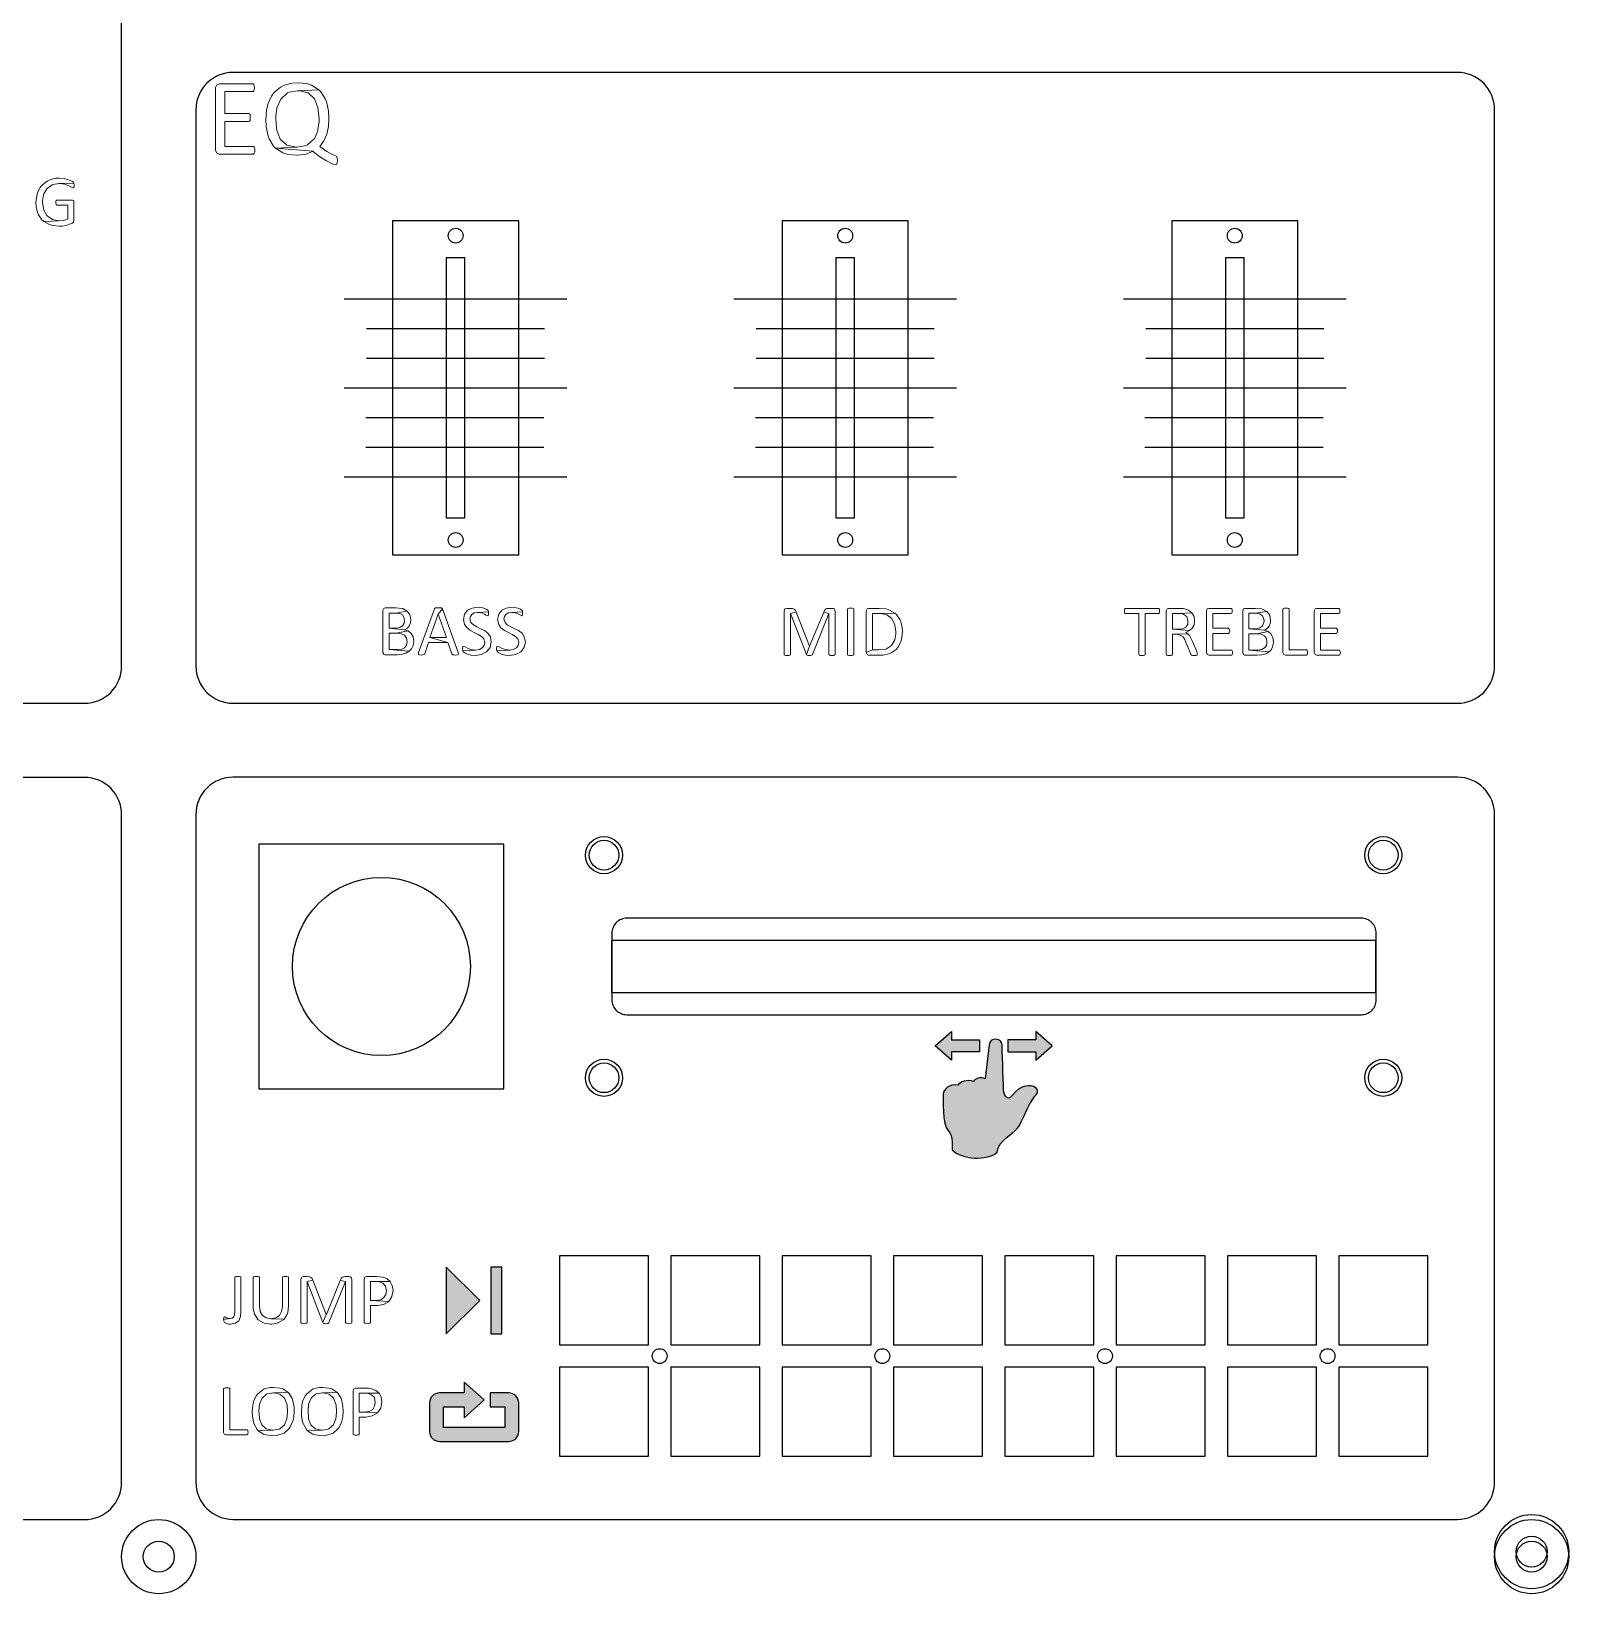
# Model space of a CAD drawing. Extents: x 0 to 1200, y 0 to 890.
# Drawn here: x 785.6 to 1200, y 0 to 421.1 of the extents above; entities that cross this region are included whole.
import ezdxf

# ---------------------------------------------------------------- set-up
doc = ezdxf.new("R2010")
doc.units = 0
doc.header["$MEASUREMENT"] = 0
for name, color, linetype in [('FRONT', 174, 'CONTINUOUS'), ('LABELS__CHASSIS_', 7, 'CONTINUOUS'), ('PANEL', 94, 'CONTINUOUS')]:
    doc.layers.add(name, color=color, linetype=linetype)

msp = doc.modelspace()

# ---------------------------------------------------------------- hatches: boundary and pattern name
at = {"layer": 'LABELS__CHASSIS_'}
for points in [[(1029.25, 147.67), (1033.63, 151.5), (1033.63, 149.3), (1041.16, 149.3), (1041.16, 146.03), (1033.63, 146.03), (1033.63, 143.83)], [(1060.75, 147.67), (1056.37, 151.5), (1056.37, 149.3), (1048.84, 149.3), (1048.84, 146.03), (1056.37, 146.03), (1056.37, 143.83)]]:
    msp.add_hatch(color=256, dxfattribs=at).paths.add_polyline_path(points)
h = msp.add_hatch(color=256, dxfattribs=at)
edge = h.paths.add_edge_path()
edge.add_spline(control_points=[(1056.21, 136.45), (1055.2, 137.26), (1052.26, 137.31), (1049.89, 134.17)], knot_values=[0, 0, 0, 0, 1, 1, 1, 1], degree=3, periodic=0)
edge.add_spline(control_points=[(1049.89, 134.17), (1048.74, 132.64), (1047.66, 134.38), (1047.65, 136.23)], knot_values=[0, 0, 0, 0, 1, 1, 1, 1], degree=3, periodic=0)
edge.add_spline(control_points=[(1047.65, 136.23), (1047.64, 138.08), (1047.26, 147.72), (1047.26, 147.72)], knot_values=[0, 0, 0, 0, 1, 1, 1, 1], degree=3, periodic=0)
edge.add_spline(control_points=[(1047.26, 147.72), (1047.34, 148.62), (1046.61, 149.41), (1045.65, 149.48)], knot_values=[0, 0, 0, 0, 1, 1, 1, 1], degree=3, periodic=0)
edge.add_spline(control_points=[(1045.65, 149.48), (1044.7, 149.54), (1043.84, 148.87), (1043.76, 147.97)], knot_values=[0, 0, 0, 0, 1, 1, 1, 1], degree=3, periodic=0)
edge.add_line((1043.76, 147.97), (1042.68, 138.75))
edge.add_spline(control_points=[(1042.68, 138.75), (1041.65, 139.39), (1039.91, 138.91), (1039.57, 138.01)], knot_values=[0, 0, 0, 0, 1, 1, 1, 1], degree=3, periodic=0)
edge.add_spline(control_points=[(1039.57, 138.01), (1037.79, 138.74), (1035.98, 137.98), (1035.38, 137.04)], knot_values=[0, 0, 0, 0, 1, 1, 1, 1], degree=3, periodic=0)
edge.add_spline(control_points=[(1035.38, 137.04), (1032.97, 137.46), (1031.53, 136), (1031.42, 134.64)], knot_values=[0, 0, 0, 0, 1, 1, 1, 1], degree=3, periodic=0)
edge.add_spline(control_points=[(1031.42, 134.64), (1031.34, 133.73), (1031.18, 126.24), (1032.73, 124.86)], knot_values=[0, 0, 0, 0, 1, 1, 1, 1], degree=3, periodic=0)
edge.add_spline(control_points=[(1032.73, 124.86), (1034.27, 123.47), (1033.79, 119.63), (1033.79, 119.63)], knot_values=[0, 0, 0, 0, 1, 1, 1, 1], degree=3, periodic=0)
edge.add_spline(control_points=[(1033.79, 119.63), (1036.38, 117.02), (1043.29, 116.6), (1045.98, 119)], knot_values=[0, 0, 0, 0, 1, 1, 1, 1], degree=3, periodic=0)
edge.add_spline(control_points=[(1045.98, 119), (1046.34, 122.26), (1049.99, 123.7), (1051.42, 125.46)], knot_values=[0, 0, 0, 0, 1, 1, 1, 1], degree=3, periodic=0)
edge.add_spline(control_points=[(1051.42, 125.46), (1052.86, 127.21), (1053.98, 131.35), (1056.14, 134.11)], knot_values=[0, 0, 0, 0, 1, 1, 1, 1], degree=3, periodic=0)
edge.add_spline(control_points=[(1056.14, 134.11), (1056.98, 135.02), (1057.21, 135.65), (1056.21, 136.45)], knot_values=[0, 0, 0, 0, 1, 1, 1, 1], degree=3, periodic=0)
h = msp.add_hatch(color=256, dxfattribs=at)
h.paths.add_polyline_path([(897.5, 70.06), (906.49, 79.05), (897.5, 88.05)])
h.paths.add_polyline_path([(909.5, 88.05), (909.5, 70.05), (912.5, 70.05), (912.5, 88.05)])
h = msp.add_hatch(color=256, dxfattribs=at)
edge = h.paths.add_edge_path()
edge.add_line((914.33, 54.12), (909.27, 54.12))
edge.add_line((909.27, 54.12), (909.27, 50.38))
edge.add_line((909.27, 50.38), (913.27, 50.38))
edge.add_line((913.27, 50.38), (913.27, 44.78))
edge.add_line((913.27, 44.78), (896.73, 44.78))
edge.add_line((896.73, 44.78), (896.73, 50.38))
edge.add_line((896.73, 50.38), (902.33, 50.38))
edge.add_line((902.33, 50.38), (902.33, 47.45))
edge.add_line((902.33, 47.45), (907.67, 52.25))
edge.add_line((907.67, 52.25), (902.33, 57.05))
edge.add_line((902.33, 57.05), (902.33, 54.12))
edge.add_line((902.33, 54.12), (895.67, 54.12))
edge.add_spline(control_points=[(895.67, 54.12), (894.19, 54.12), (893, 52.92), (893, 51.45)], knot_values=[0, 0, 0, 0, 1, 1, 1, 1], degree=3, periodic=0)
edge.add_line((893, 51.45), (893, 43.72))
edge.add_spline(control_points=[(893, 43.72), (893, 42.24), (894.19, 41.05), (895.67, 41.05)], knot_values=[0, 0, 0, 0, 1, 1, 1, 1], degree=3, periodic=0)
edge.add_line((895.67, 41.05), (914.33, 41.05))
edge.add_spline(control_points=[(914.33, 41.05), (915.81, 41.05), (917, 42.24), (917, 43.72)], knot_values=[0, 0, 0, 0, 1, 1, 1, 1], degree=3, periodic=0)
edge.add_line((917, 43.72), (917, 51.45))
edge.add_spline(control_points=[(917, 51.45), (917, 52.92), (915.81, 54.12), (914.33, 54.12)], knot_values=[0, 0, 0, 0, 1, 1, 1, 1], degree=3, periodic=0)

# ---------------------------------------------------------------- linework, layer by layer
at = {"layer": 'FRONT', "linetype": 'Continuous'}
for points in [[(917, 280), (917, 370), (883, 370), (883, 280)], [(1022, 280), (1022, 370), (988, 370), (988, 280)], [(1127, 280), (1127, 370), (1093, 370), (1093, 280)], [(847, 136.05), (913, 136.05), (913, 202.05), (847, 202.05)], [(1148, 176.05), (942, 176.05), (942, 162.05), (1148, 162.05)]]:
    msp.add_lwpolyline(points, close=True, dxfattribs=at)
for points in [[(945, 199.05, -1), (935, 199.05, -1)], [(1155, 199.05, -1), (1145, 199.05, -1)], [(945, 139.05, -1), (935, 139.05, -1)], [(1155, 139.05, -1), (1145, 139.05, -1)], [(1180, 11.35, -1), (1200, 11.35, -1)], [(810, 10, -1), (830, 10, -1)], [(1180, 10, -1), (1200, 10, -1)], [(1185.83, 10, -1), (1194.17, 10, -1)]]:
    msp.add_lwpolyline(points, format="xyb", close=True, dxfattribs=at)
at = {"layer": 'LABELS__CHASSIS_', "linetype": 'Continuous'}
for p, q in [((870, 349), (930, 349)), ((975, 349), (1035, 349)), ((1080, 349), (1140, 349)), ((876, 341), (924, 341)), ((981, 341), (1029, 341)), ((1086, 341), (1134, 341)), ((876, 333), (924, 333)), ((981, 333), (1029, 333)), ((1086, 333), (1134, 333)), ((870, 325), (930, 325)), ((975, 325), (1035, 325)), ((1080, 325), (1140, 325)), ((875.79, 317), (923.79, 317)), ((980.79, 317), (1028.79, 317)), ((1085.79, 317), (1133.79, 317)), ((875.79, 309), (923.79, 309)), ((980.79, 309), (1028.79, 309)), ((1085.79, 309), (1133.79, 309)), ((870, 301), (930, 301)), ((975, 301), (1035, 301)), ((1080, 301), (1140, 301)), ((1043.76, 147.97), (1042.68, 138.75)), ((907.67, 52.25), (902.33, 57.05)), ((902.33, 57.05), (902.33, 54.12)), ((893, 51.45), (893, 43.72)), ((902.33, 54.12), (895.67, 54.12)), ((902.33, 47.45), (907.67, 52.25)), ((914.33, 54.12), (909.27, 54.12)), ((909.27, 54.12), (909.27, 50.38)), ((917, 43.72), (917, 51.45)), ((896.73, 44.78), (896.73, 50.38)), ((896.73, 50.38), (902.33, 50.38)), ((902.33, 50.38), (902.33, 47.45)), ((909.27, 50.38), (913.27, 50.38)), ((913.27, 50.38), (913.27, 44.78)), ((913.27, 44.78), (896.73, 44.78)), ((895.67, 41.05), (914.33, 41.05))]:
    msp.add_line(p, q, dxfattribs=at)
for points in [[(400, 240), (800, 240, 0.414214), (810, 250), (810, 490, 0.414214), (800, 500), (400, 500, 0.414214), (390, 490), (390, 250, 0.414214)], [(840, 240), (1170, 240, 0.414214), (1180, 250), (1180, 400, 0.414214), (1170, 410), (840, 410, 0.414214), (830, 400), (830, 250, 0.414214)], [(400, 20), (800, 20, 0.414214), (810, 30), (810, 210, 0.414214), (800, 220), (400, 220, 0.414214), (390, 210), (390, 30, 0.414214)], [(840, 20.05), (1170, 20.05, 0.414214), (1180, 30.05), (1180, 210.05, 0.414214), (1170, 220.05), (840, 220.05, 0.414214), (830, 210.05), (830, 30.05, 0.414214)]]:
    msp.add_lwpolyline(points, format="xyb", close=True, dxfattribs=at)
at = {"layer": 'LABELS__CHASSIS_', "lineweight": 0}
for points in [[(845.25, 406.9), (836.28, 406.9), (835.61, 406.68), (835.32, 405.94), (835.32, 389.03), (835.61, 388.22), (836.28, 387.99), (845.33, 387.99), (845.55, 387.99), (845.7, 388.22), (845.85, 388.59), (845.85, 389.03), (845.85, 389.48), (845.7, 389.85), (845.55, 390), (845.33, 390.07), (837.84, 390.07), (837.84, 396.82), (844.21, 396.82), (844.44, 396.89), (844.59, 397.04), (844.66, 397.41), (844.66, 397.86), (844.66, 398.3), (844.59, 398.67), (844.44, 398.82), (844.21, 398.89), (837.84, 398.89), (837.84, 404.83), (845.25, 404.83), (845.48, 404.9), (845.62, 405.05), (845.7, 405.42), (845.77, 405.86), (845.7, 406.38), (845.62, 406.68), (845.48, 406.9)], [(857.56, 407.2), (855.93, 407.12), (853.78, 406.53), (852.82, 406.01), (851.04, 404.53), (850.37, 403.57), (849.41, 401.41), (849.03, 399.78), (848.89, 397.34), (848.96, 395.41), (849.41, 393.18), (849.78, 392.07), (850.89, 390.14), (851.48, 389.55), (857.34, 389.85), (856.67, 389.92), (854.52, 390.44), (854.45, 390.51), (852.74, 392), (852.59, 392.29), (851.85, 394.44), (851.7, 395.11), (851.56, 397.56), (851.56, 398.08), (851.85, 400.38), (851.93, 400.67), (852.89, 402.82), (852.96, 402.9), (854.67, 404.46), (855.12, 404.68), (857.41, 405.05), (863.12, 405.35), (861.12, 406.61), (859.94, 406.98)], [(863.12, 405.35), (857.41, 405.05), (858.01, 405.05), (860.16, 404.46), (860.23, 404.46), (861.94, 402.9), (862.09, 402.68), (862.9, 400.53), (862.98, 399.86), (863.2, 397.48), (863.2, 396.89), (862.9, 394.59), (862.83, 394.3), (861.94, 392.15), (861.79, 392), (860.08, 390.51), (859.64, 390.29), (857.34, 389.85), (851.48, 389.55), (861.57, 388.81), (861.64, 388.73), (863.42, 387.25), (865.2, 386.14), (866.76, 385.4), (867.65, 385.18), (867.87, 385.25), (868.02, 385.4), (868.09, 385.77), (868.17, 386.29), (868.09, 386.95), (867.87, 387.4), (867.42, 387.62), (866.61, 387.99), (865.27, 388.73), (863.42, 390.07), (864.46, 391.55), (865.27, 393.33), (865.72, 395.41), (865.79, 397.71), (865.72, 399.56), (865.27, 401.79), (864.9, 402.82), (863.72, 404.75)], [(851.48, 389.55), (853.48, 388.29), (854.74, 387.92), (857.19, 387.7), (857.41, 387.7), (859.71, 387.99), (861.57, 388.81)], [(793.2, 381.54), (792.23, 381.47), (790.6, 381.1), (789.93, 380.73), (788.67, 379.69), (788.15, 379.17), (787.34, 377.61), (787.12, 376.65), (786.89, 374.94), (786.97, 373.9), (787.34, 372.27), (787.63, 371.6), (788.52, 370.27), (789.04, 369.83), (793.2, 369.97), (792.97, 369.97), (791.34, 370.34), (791.34, 370.34), (789.93, 371.31), (789.86, 371.46), (789.04, 372.87), (788.9, 373.31), (788.67, 375.02), (788.67, 375.39), (788.97, 377.02), (789.04, 377.24), (789.86, 378.65), (789.93, 378.72), (791.27, 379.69), (791.49, 379.84), (793.12, 380.06), (797.13, 380.13), (796.98, 380.43), (796.53, 380.73), (795.64, 381.1), (794.53, 381.39)], [(797.13, 380.13), (793.12, 380.06), (794.68, 379.91), (795.79, 379.47), (796.46, 379.09), (796.9, 378.87), (796.98, 378.95), (797.13, 379.09), (797.2, 379.32), (797.2, 379.61)], [(796.53, 375.61), (792.53, 375.61), (792.38, 375.61), (792.31, 375.46), (792.23, 375.24), (792.23, 374.94), (792.31, 374.42), (792.53, 374.27), (795.5, 374.27), (795.5, 370.57), (794.38, 370.12), (793.2, 369.97), (789.04, 369.83), (790.53, 369.01), (791.42, 368.71), (793.12, 368.56), (794.09, 368.56), (795.05, 368.79), (795.94, 369.08), (796.68, 369.38), (797.05, 369.68), (797.13, 370.12), (797.13, 374.94), (797.13, 375.24), (796.98, 375.46), (796.76, 375.61)], [(883.89, 265.71), (881, 265.71), (880.62, 265.56), (880.4, 264.97), (880.4, 253.7), (880.62, 253.18), (881, 253.03), (884.33, 253.03), (885.59, 253.18), (886.63, 253.48), (887.52, 254), (882.11, 254.44), (882.11, 258.89), (884.11, 258.89), (887.22, 259.48), (886.26, 259.78), (882.11, 260.23), (882.11, 264.3), (883.81, 264.3), (886.93, 264.82), (885.74, 265.49), (885.59, 265.49)], [(895.31, 265.71), (894.86, 265.71), (894.57, 265.71), (894.34, 265.56), (894.27, 265.42), (890.04, 253.63), (889.97, 253.33), (890.04, 253.11), (890.26, 253.03), (890.71, 252.96), (891.15, 253.03), (891.45, 253.11), (891.6, 253.18), (891.67, 253.33), (892.71, 256.37), (897.9, 256.37), (893.08, 257.7), (895.31, 264.01), (895.31, 264.01), (896.49, 265.42), (896.42, 265.56), (896.2, 265.71), (895.83, 265.71)], [(896.49, 265.42), (895.31, 264.01), (897.53, 257.7), (893.08, 257.7), (897.9, 256.37), (899.01, 253.33), (899.09, 253.18), (899.24, 253.03), (899.53, 253.03), (899.98, 252.96), (900.5, 253.03), (900.72, 253.11), (900.79, 253.33), (900.72, 253.63)], [(905.98, 265.86), (904.5, 265.64), (903.24, 265.05), (902.43, 264.01), (902.13, 262.6), (902.43, 261.26), (903.09, 260.3), (903.98, 259.56), (905.02, 259.04), (906.06, 258.52), (906.95, 258), (907.62, 257.33), (907.84, 256.44), (907.69, 255.55), (907.17, 254.89), (906.43, 254.44), (905.39, 254.29), (901.91, 254.14), (902.05, 253.85), (902.5, 253.55), (903.17, 253.25), (904.13, 252.96), (905.32, 252.88), (905.39, 252.88), (907.02, 253.11), (908.36, 253.85), (909.32, 255.03), (909.62, 256.59), (909.4, 257.93), (908.73, 258.89), (907.76, 259.56), (906.73, 260.08), (905.69, 260.6), (904.8, 261.12), (904.13, 261.78), (903.83, 262.75), (903.98, 263.41), (904.35, 263.93), (905.02, 264.38), (905.91, 264.45), (908.88, 264.6), (908.88, 264.82), (908.8, 264.97), (908.73, 265.12), (908.28, 265.34), (907.62, 265.64), (906.87, 265.79)], [(915.18, 265.86), (913.62, 265.64), (912.44, 265.05), (911.62, 264.01), (911.32, 262.6), (911.62, 261.26), (912.21, 260.3), (913.18, 259.56), (914.22, 259.04), (915.25, 258.52), (916.14, 258), (916.81, 257.33), (917.03, 256.44), (916.89, 255.55), (916.37, 254.89), (915.55, 254.44), (914.59, 254.29), (911.1, 254.14), (911.25, 253.85), (911.62, 253.55), (912.36, 253.25), (913.33, 252.96), (914.51, 252.88), (914.51, 252.88), (916.22, 253.11), (917.55, 253.85), (918.44, 255.03), (918.81, 256.59), (918.52, 257.93), (917.92, 258.89), (916.96, 259.56), (915.92, 260.08), (914.88, 260.6), (913.92, 261.12), (913.33, 261.78), (913.03, 262.75), (913.18, 263.41), (913.55, 263.93), (914.22, 264.38), (915.11, 264.45), (918.07, 264.6), (918.07, 264.82), (918, 264.97), (917.85, 265.12), (917.48, 265.34), (916.81, 265.64), (916, 265.79)], [(990.3, 265.56), (989.26, 265.56), (988.74, 265.42), (988.52, 264.82), (988.52, 253.18), (988.59, 253.03), (988.74, 252.96), (988.96, 252.88), (989.41, 252.88), (989.78, 252.88), (990.08, 252.96), (990.22, 253.03), (990.22, 253.18), (990.22, 264.16), (990.22, 264.16), (991.78, 264.53), (991.56, 264.97), (991.26, 265.34), (990.82, 265.49)], [(1001.57, 265.56), (1000.46, 265.56), (1000.01, 265.49), (999.72, 265.34), (999.42, 264.97), (999.2, 264.53), (1000.61, 264.16), (1000.61, 253.18), (1000.68, 253.03), (1000.75, 252.96), (1001.05, 252.88), (1001.42, 252.88), (1001.87, 252.88), (1002.09, 252.96), (1002.24, 253.03), (1002.31, 253.18), (1002.31, 264.82), (1002.24, 265.12), (1002.09, 265.42), (1001.87, 265.49)], [(1007.35, 253.18), (1007.28, 253.03), (1007.28, 253.03), (1007.13, 252.96), (1007.13, 252.96), (1006.91, 252.88), (1006.91, 252.88), (1006.46, 252.88), (1006.46, 252.88), (1006.09, 252.88), (1006.09, 252.88), (1005.8, 252.96), (1005.8, 252.96), (1005.65, 253.03), (1005.65, 253.03), (1005.65, 253.18), (1005.65, 253.18), (1005.65, 265.34), (1005.72, 265.42), (1005.72, 265.42), (1005.87, 265.56), (1005.87, 265.56), (1006.09, 265.64), (1006.09, 265.64), (1006.46, 265.64), (1006.46, 265.64), (1006.91, 265.64), (1006.91, 265.64), (1007.13, 265.56), (1007.13, 265.56), (1007.28, 265.42), (1007.28, 265.42), (1007.35, 265.34), (1007.35, 265.34), (1007.35, 253.18)], [(1014.18, 265.56), (1011.28, 265.56), (1010.91, 265.42), (1010.69, 264.9), (1010.69, 253.63), (1012.32, 254.37), (1012.32, 264.16), (1014.03, 264.16), (1018.4, 264.3), (1016.92, 265.12), (1015.96, 265.42)], [(1089.37, 265.56), (1080.62, 265.56), (1080.47, 265.49), (1080.32, 265.42), (1080.25, 265.19), (1080.25, 264.82), (1080.25, 264.53), (1080.32, 264.3), (1080.47, 264.16), (1080.62, 264.16), (1084.1, 264.16), (1084.1, 253.18), (1084.18, 253.03), (1084.33, 252.96), (1084.55, 252.88), (1084.99, 252.88), (1085.36, 252.88), (1085.66, 252.96), (1085.81, 253.03), (1085.81, 253.18), (1085.81, 264.16), (1089.37, 264.16), (1089.52, 264.16), (1089.59, 264.3), (1089.66, 264.53), (1089.66, 264.82), (1089.66, 265.19), (1089.59, 265.42), (1089.52, 265.49)], [(1094.86, 265.56), (1092.11, 265.56), (1091.74, 265.42), (1091.52, 264.9), (1091.52, 253.18), (1091.59, 253.03), (1091.67, 252.96), (1091.96, 252.88), (1092.33, 252.88), (1092.78, 252.88), (1093, 252.96), (1093.15, 253.03), (1093.22, 253.18), (1093.22, 258.59), (1094.34, 258.59), (1097.3, 258.74), (1096.78, 259.04), (1097.75, 259.56), (1093.22, 259.93), (1093.22, 264.16), (1094.63, 264.16), (1098.42, 264.38), (1097.53, 265.12), (1096.19, 265.49), (1095.6, 265.56)], [(1109.02, 265.56), (1103.01, 265.56), (1102.57, 265.42), (1102.35, 264.9), (1102.35, 253.63), (1102.57, 253.11), (1103.01, 252.96), (1109.02, 252.96), (1109.17, 252.96), (1109.32, 253.11), (1109.39, 253.33), (1109.39, 253.63), (1109.39, 253.92), (1109.32, 254.14), (1109.17, 254.29), (1109.02, 254.29), (1104.05, 254.29), (1104.05, 258.82), (1108.28, 258.82), (1108.43, 258.89), (1108.5, 258.96), (1108.57, 259.19), (1108.65, 259.48), (1108.57, 259.85), (1108.5, 260), (1108.43, 260.15), (1108.28, 260.23), (1104.05, 260.23), (1104.05, 264.16), (1109.02, 264.16), (1109.17, 264.23), (1109.24, 264.3), (1109.32, 264.53), (1109.32, 264.82), (1109.32, 265.19), (1109.24, 265.42), (1109.17, 265.49)], [(1115.62, 265.56), (1112.73, 265.56), (1112.36, 265.42), (1112.13, 264.9), (1112.13, 253.63), (1112.36, 253.11), (1112.73, 252.96), (1116.06, 252.96), (1117.32, 253.03), (1118.36, 253.33), (1119.25, 253.85), (1113.76, 254.29), (1113.76, 258.74), (1115.84, 258.74), (1118.96, 259.34), (1117.99, 259.71), (1113.76, 260.08), (1113.76, 264.23), (1115.54, 264.23), (1118.66, 264.75), (1117.47, 265.34), (1117.32, 265.42)], [(1123.85, 265.64), (1123.4, 265.64), (1123.18, 265.56), (1123.03, 265.42), (1122.96, 265.34), (1122.96, 253.63), (1123.18, 253.11), (1123.63, 252.96), (1129.19, 252.96), (1129.34, 252.96), (1129.49, 253.11), (1129.56, 253.33), (1129.56, 253.63), (1129.56, 254), (1129.49, 254.22), (1129.34, 254.37), (1129.19, 254.37), (1124.67, 254.37), (1124.67, 265.34), (1124.67, 265.42), (1124.52, 265.56), (1124.22, 265.64)], [(1138.01, 265.56), (1132.01, 265.56), (1131.64, 265.42), (1131.41, 264.9), (1131.41, 253.63), (1131.64, 253.11), (1132.01, 252.96), (1138.09, 252.96), (1138.24, 252.96), (1138.31, 253.11), (1138.38, 253.33), (1138.46, 253.63), (1138.38, 253.92), (1138.31, 254.14), (1138.24, 254.29), (1138.09, 254.29), (1133.05, 254.29), (1133.05, 258.82), (1137.35, 258.82), (1137.42, 258.89), (1137.57, 258.96), (1137.64, 259.19), (1137.64, 259.48), (1137.64, 259.85), (1137.57, 260), (1137.42, 260.15), (1137.35, 260.23), (1133.05, 260.23), (1133.05, 264.16), (1138.01, 264.16), (1138.16, 264.23), (1138.24, 264.3), (1138.31, 264.53), (1138.31, 264.82), (1138.31, 265.19), (1138.24, 265.42), (1138.16, 265.49)], [(886.93, 264.82), (883.81, 264.3), (884.93, 264.16), (885.67, 263.78), (886.04, 263.19), (886.19, 262.3), (886.11, 261.56), (885.67, 260.89), (885, 260.37), (883.96, 260.23), (882.11, 260.23), (886.26, 259.78), (887, 260.23), (887.52, 260.89), (887.82, 261.63), (887.89, 262.52), (887.67, 263.86)], [(908.88, 264.6), (905.91, 264.45), (906.95, 264.38), (907.76, 264.01), (908.28, 263.71), (908.65, 263.56), (908.8, 263.64), (908.88, 263.78), (908.88, 264.01), (908.88, 264.3)], [(918.07, 264.6), (915.11, 264.45), (916.14, 264.38), (916.96, 264.01), (917.48, 263.71), (917.85, 263.56), (917.92, 263.64), (918, 263.78), (918.07, 264.01), (918.07, 264.3)], [(991.78, 264.53), (990.22, 264.16), (994.53, 253.11), (995.34, 255.41)], [(999.2, 264.53), (995.41, 255.41), (995.34, 255.41), (994.53, 253.11), (994.6, 253.03), (994.75, 252.96), (994.97, 252.88), (995.34, 252.88), (995.64, 252.88), (995.93, 252.96), (996.08, 253.03), (996.16, 253.11), (1000.61, 264.16), (1000.61, 264.16)], [(1018.4, 264.3), (1014.03, 264.16), (1014.62, 264.16), (1016.18, 263.78), (1016.25, 263.78), (1017.59, 262.82), (1017.59, 262.75), (1018.33, 261.26), (1018.4, 261.04), (1018.63, 259.34), (1018.63, 258.74), (1018.33, 257.11), (1018.33, 257.04), (1017.51, 255.55), (1017.51, 255.55), (1016.1, 254.66), (1015.81, 254.52), (1014.1, 254.37), (1012.32, 254.37), (1010.69, 253.63), (1010.91, 253.11), (1011.28, 252.96), (1013.95, 252.96), (1015.21, 252.96), (1016.77, 253.33), (1017.36, 253.55), (1018.77, 254.52), (1019.22, 255.03), (1019.96, 256.59), (1020.26, 257.7), (1020.4, 259.41), (1020.33, 260.37), (1019.96, 262.01), (1019.74, 262.52), (1018.85, 263.93)], [(1098.42, 264.38), (1094.63, 264.16), (1095.45, 264.16), (1095.97, 264.08), (1097.08, 263.34), (1097.38, 262.08), (1097.3, 261.19), (1096.78, 260.52), (1095.97, 260.08), (1094.86, 259.93), (1093.22, 259.93), (1097.75, 259.56), (1098.49, 260.23), (1099.01, 261.12), (1099.16, 262.23), (1099.01, 263.41)], [(1118.66, 264.75), (1115.54, 264.23), (1116.66, 264.08), (1117.4, 263.64), (1117.77, 263.04), (1117.92, 262.23), (1117.77, 261.41), (1117.4, 260.74), (1116.73, 260.3), (1115.69, 260.08), (1113.76, 260.08), (1117.99, 259.71), (1118.73, 260.15), (1119.25, 260.74), (1119.55, 261.49), (1119.62, 262.38), (1119.4, 263.71)], [(887.22, 259.48), (884.11, 258.89), (885.37, 258.74), (886.26, 258.3), (886.78, 257.56), (886.93, 256.59), (886.78, 255.63), (886.26, 254.96), (885.52, 254.59), (884.48, 254.44), (882.11, 254.44), (887.52, 254), (888.11, 254.66), (888.56, 255.55), (888.71, 256.67), (888.56, 257.85), (888.04, 258.82)], [(1097.3, 258.74), (1094.34, 258.59), (1095.3, 258.37), (1096.04, 257.93), (1096.56, 257.19), (1096.93, 256.22), (1098.12, 253.25), (1098.19, 253.11), (1098.34, 252.96), (1098.64, 252.88), (1099.01, 252.88), (1099.53, 252.88), (1099.75, 252.96), (1099.9, 253.03), (1099.97, 253.18), (1099.9, 253.4), (1099.75, 253.92), (1098.56, 256.67), (1098.19, 257.56), (1097.82, 258.22)], [(1118.96, 259.34), (1115.84, 258.74), (1117.1, 258.59), (1117.99, 258.15), (1118.51, 257.48), (1118.66, 256.44), (1118.51, 255.55), (1117.99, 254.89), (1117.25, 254.44), (1116.21, 254.29), (1113.76, 254.29), (1119.25, 253.85), (1119.85, 254.52), (1120.29, 255.48), (1120.44, 256.52), (1120.29, 257.7), (1119.7, 258.67)], [(902.13, 255.33), (902.05, 255.33), (901.91, 255.18), (901.83, 254.96), (901.83, 254.59), (901.91, 254.14), (905.39, 254.29), (904.13, 254.44), (903.17, 254.81), (902.57, 255.18)], [(911.32, 255.33), (911.18, 255.33), (911.1, 255.18), (911.03, 254.96), (911.03, 254.59), (911.1, 254.14), (914.59, 254.29), (913.33, 254.44), (912.36, 254.81), (911.77, 255.18)], [(841.32, 85.52), (840.95, 85.52), (840.66, 85.44), (840.51, 85.37), (840.51, 85.22), (840.51, 76.17), (840.43, 75.21), (840.14, 74.54), (839.77, 74.25), (839.17, 74.17), (837.47, 73.88), (837.54, 73.58), (837.54, 73.43), (837.61, 73.28), (837.69, 73.13), (837.91, 72.99), (838.28, 72.84), (838.8, 72.69), (839.32, 72.69), (840.66, 72.91), (841.55, 73.58), (841.99, 74.69), (842.14, 76.03), (842.14, 85.22), (842.14, 85.37), (841.99, 85.44), (841.69, 85.52)], [(846.29, 85.52), (845.92, 85.52), (845.62, 85.44), (845.48, 85.37), (845.48, 85.22), (845.48, 77.36), (845.48, 76.92), (845.77, 75.36), (845.85, 75.28), (846.74, 73.88), (846.81, 73.8), (848.22, 72.99), (848.44, 72.91), (850.15, 72.69), (850.52, 72.69), (852.15, 72.99), (852.3, 73.06), (853.71, 73.95), (853.78, 74.02), (850.22, 74.1), (848.96, 74.32), (848, 74.99), (847.33, 76.1), (847.11, 77.58), (847.11, 85.22), (847.11, 85.37), (846.96, 85.44), (846.74, 85.52)], [(854.15, 85.52), (853.78, 85.52), (853.48, 85.44), (853.34, 85.37), (853.34, 85.22), (853.34, 77.51), (853.11, 76.03), (852.52, 74.99), (851.56, 74.32), (850.22, 74.1), (853.78, 74.02), (854.67, 75.43), (854.74, 75.8), (854.97, 77.51), (854.97, 85.22), (854.97, 85.37), (854.82, 85.44), (854.52, 85.52)], [(860.01, 85.52), (858.97, 85.52), (858.53, 85.3), (858.3, 84.7), (858.3, 73.13), (858.38, 72.99), (858.45, 72.91), (858.75, 72.84), (859.12, 72.76), (859.56, 72.84), (859.79, 72.91), (859.94, 72.99), (860.01, 73.13), (860.01, 84.11), (860.01, 84.11), (861.49, 84.48), (861.34, 84.93), (860.97, 85.22), (860.6, 85.44)], [(861.49, 84.48), (860.01, 84.11), (864.24, 73.06), (865.13, 75.28)], [(868.91, 84.41), (865.2, 75.28), (865.13, 75.28), (864.24, 73.06), (864.31, 72.91), (864.46, 72.84), (864.68, 72.84), (865.05, 72.76), (865.42, 72.84), (865.65, 72.84), (865.79, 72.91), (865.87, 73.06), (870.32, 84.11), (870.32, 84.11)], [(871.28, 85.52), (870.24, 85.52), (869.8, 85.44), (869.43, 85.3), (869.13, 84.93), (868.91, 84.41), (870.32, 84.11), (870.32, 73.13), (870.39, 72.99), (870.54, 72.91), (870.76, 72.84), (871.21, 72.76), (871.58, 72.84), (871.87, 72.91), (872.02, 72.99), (872.02, 73.13), (872.02, 84.7), (871.95, 85.07), (871.8, 85.3), (871.58, 85.44)], [(878.77, 85.52), (876.03, 85.52), (875.58, 85.3), (875.36, 84.78), (875.36, 73.13), (875.43, 72.99), (875.58, 72.91), (875.8, 72.84), (876.25, 72.76), (876.62, 72.84), (876.92, 72.91), (876.99, 72.99), (877.06, 73.13), (877.06, 77.66), (878.47, 77.66), (878.92, 77.66), (880.55, 77.95), (881.96, 78.77), (877.06, 79.07), (877.06, 84.11), (878.62, 84.11), (882.4, 84.11), (881.44, 84.93), (880.4, 85.3), (879.51, 85.44)], [(882.4, 84.11), (878.62, 84.11), (879.51, 84.04), (880.4, 83.74), (881.07, 82.92), (881.37, 81.66), (881.22, 80.62), (880.7, 79.81), (879.81, 79.22), (878.55, 79.07), (877.06, 79.07), (881.96, 78.77), (882.85, 80.11), (882.85, 80.11), (883.15, 81.81), (882.92, 83.07)], [(837.76, 74.62), (837.69, 74.62), (837.54, 74.47), (837.54, 74.25), (837.47, 73.88), (839.17, 74.17), (838.65, 74.25), (838.28, 74.4), (837.99, 74.54)], [(838.36, 55.49), (837.91, 55.49), (837.69, 55.41), (837.54, 55.34), (837.47, 55.19), (837.47, 43.47), (837.69, 42.95), (838.13, 42.81), (843.7, 42.81), (843.84, 42.81), (843.99, 42.95), (843.99, 43.18), (844.07, 43.55), (843.99, 43.84), (843.99, 44.07), (843.84, 44.21), (843.7, 44.21), (839.17, 44.21), (839.17, 55.19), (839.17, 55.34), (839.02, 55.41), (838.73, 55.49)], [(850.96, 55.63), (850, 55.56), (848.44, 55.19), (847.92, 54.89), (846.66, 53.85), (846.22, 53.34), (845.55, 51.78), (845.33, 50.74), (845.18, 49.03), (845.25, 47.85), (845.55, 46.29), (845.7, 45.7), (846.51, 44.29), (846.81, 43.92), (850.81, 44.07), (850.52, 44.07), (848.96, 44.44), (847.77, 45.48), (847.77, 45.55), (847.18, 47.11), (847.11, 47.48), (846.96, 49.18), (846.96, 49.41), (847.18, 51.11), (847.18, 51.11), (847.85, 52.67), (849.03, 53.78), (849.18, 53.85), (850.89, 54.15), (854.82, 54.3), (853.41, 55.19), (852.67, 55.41)], [(864.16, 55.63), (863.2, 55.56), (861.64, 55.19), (861.12, 54.89), (859.86, 53.85), (859.49, 53.34), (858.75, 51.78), (858.53, 50.74), (858.45, 49.03), (858.45, 47.85), (858.75, 46.29), (858.97, 45.7), (859.79, 44.29), (860.08, 43.92), (864.01, 44.07), (863.79, 44.07), (862.16, 44.44), (860.97, 45.48), (860.97, 45.55), (860.38, 47.11), (860.31, 47.48), (860.23, 49.18), (860.23, 49.41), (860.38, 51.11), (860.38, 51.11), (861.05, 52.67), (862.23, 53.78), (862.46, 53.85), (864.09, 54.15), (868.02, 54.3), (866.61, 55.19), (865.94, 55.41)], [(875.73, 55.41), (873.06, 55.41), (872.54, 55.26), (872.39, 54.67), (872.39, 43.03), (872.39, 42.88), (872.54, 42.81), (872.84, 42.73), (873.21, 42.73), (873.58, 42.73), (873.88, 42.81), (874.02, 42.88), (874.02, 43.03), (874.02, 47.63), (875.51, 47.63), (875.88, 47.63), (877.51, 47.92), (878.92, 48.74), (874.02, 48.96), (874.02, 54.08), (875.58, 54.08), (879.36, 54.08), (878.47, 54.82), (877.44, 55.26), (876.55, 55.41)], [(854.82, 54.3), (850.89, 54.15), (851.11, 54.15), (852.67, 53.78), (853.85, 52.74), (853.93, 52.67), (854.52, 51.11), (854.6, 50.81), (854.67, 49.11), (854.67, 48.89), (854.52, 47.18), (854.52, 47.11), (853.85, 45.55), (852.67, 44.44), (852.45, 44.36), (850.81, 44.07), (846.81, 43.92), (848.22, 43.03), (848.96, 42.81), (850.74, 42.58), (851.7, 42.66), (853.26, 43.1), (853.78, 43.32), (855.04, 44.44), (855.41, 44.96), (856.15, 46.51), (856.38, 47.55), (856.45, 49.26), (856.45, 50.37), (856.15, 52), (855.93, 52.59), (855.12, 54)], [(868.02, 54.3), (864.09, 54.15), (864.31, 54.15), (865.94, 53.78), (867.13, 52.74), (867.13, 52.67), (867.72, 51.11), (867.8, 50.81), (867.94, 49.11), (867.94, 48.89), (867.72, 47.18), (867.72, 47.11), (867.05, 45.55), (865.87, 44.44), (865.65, 44.36), (864.01, 44.07), (860.08, 43.92), (861.49, 43.03), (862.23, 42.81), (863.94, 42.58), (864.9, 42.66), (866.46, 43.1), (866.98, 43.32), (868.24, 44.44), (868.69, 44.96), (869.35, 46.51), (869.58, 47.55), (869.72, 49.26), (869.65, 50.37), (869.35, 52), (869.2, 52.59), (868.39, 54)], [(879.36, 54.08), (875.58, 54.08), (876.47, 54), (877.36, 53.63), (878.1, 52.89), (878.33, 51.56), (878.18, 50.52), (877.66, 49.7), (876.84, 49.18), (875.58, 48.96), (874.02, 48.96), (878.92, 48.74), (879.81, 50), (879.81, 50.07), (880.11, 51.7), (879.96, 53.04)]]:
    msp.add_lwpolyline(points, close=True, dxfattribs=at)
at = {"layer": 'LABELS__CHASSIS_', "linetype": 'Continuous'}
for points in [[(1029.25, 147.67), (1033.63, 151.5), (1033.63, 149.3), (1041.16, 149.3), (1041.16, 146.03), (1033.63, 146.03), (1033.63, 143.83)], [(1060.75, 147.67), (1056.37, 151.5), (1056.37, 149.3), (1048.84, 149.3), (1048.84, 146.03), (1056.37, 146.03), (1056.37, 143.83)], [(897.5, 70.06), (906.49, 79.05), (897.5, 88.05)], [(909.5, 88.05), (909.5, 70.05), (912.5, 70.05), (912.5, 88.05)]]:
    msp.add_lwpolyline(points, close=True, dxfattribs=at)
for points in [[(1045.65, 149.48), (1044.7, 149.54), (1043.84, 148.87), (1043.76, 147.97)], [(1047.26, 147.72), (1047.34, 148.62), (1046.61, 149.41), (1045.65, 149.48)], [(1047.65, 136.23), (1047.64, 138.08), (1047.26, 147.72), (1047.26, 147.72)], [(1042.68, 138.75), (1041.65, 139.39), (1039.91, 138.91), (1039.57, 138.01)], [(1035.38, 137.04), (1032.97, 137.46), (1031.53, 136), (1031.42, 134.64)], [(1039.57, 138.01), (1037.79, 138.74), (1035.98, 137.98), (1035.38, 137.04)], [(1049.89, 134.17), (1048.74, 132.64), (1047.66, 134.38), (1047.65, 136.23)], [(1056.21, 136.45), (1055.2, 137.26), (1052.26, 137.31), (1049.89, 134.17)], [(1056.14, 134.11), (1056.98, 135.02), (1057.21, 135.65), (1056.21, 136.45)], [(1031.42, 134.64), (1031.34, 133.73), (1031.18, 126.24), (1032.73, 124.86)], [(1051.42, 125.46), (1052.86, 127.21), (1053.98, 131.35), (1056.14, 134.11)], [(1032.73, 124.86), (1034.27, 123.47), (1033.79, 119.63), (1033.79, 119.63)], [(1045.98, 119), (1046.34, 122.26), (1049.99, 123.7), (1051.42, 125.46)], [(1033.79, 119.63), (1036.38, 117.02), (1043.29, 116.6), (1045.98, 119)], [(895.67, 54.12), (894.19, 54.12), (893, 52.92), (893, 51.45)], [(917, 51.45), (917, 52.92), (915.81, 54.12), (914.33, 54.12)], [(893, 43.72), (893, 42.24), (894.19, 41.05), (895.67, 41.05)], [(914.33, 41.05), (915.81, 41.05), (917, 42.24), (917, 43.72)]]:
    msp.add_open_spline(points, degree=3, dxfattribs=at)
at = {"layer": 'PANEL', "linetype": 'Continuous'}
for points in [[(900, 364, -1), (900, 368, -1)], [(1005, 364, -1), (1005, 368, -1)], [(1110, 364, -1), (1110, 368, -1)], [(900, 282, -1), (900, 286, -1)], [(1005, 282, -1), (1005, 286, -1)], [(1110, 282, -1), (1110, 286, -1)], [(944, 199.05, -1), (936, 199.05, -1)], [(1154, 199.05, -1), (1146, 199.05, -1)], [(856, 169.05, -1), (904, 169.05, -1)], [(946.12, 156.05), (1144.12, 156.05, 0.414214), (1148.12, 160.05), (1148.12, 178.05, 0.414214), (1144.12, 182.05), (946.12, 182.05, 0.414214), (942.12, 178.05), (942.12, 160.05, 0.414214)], [(944, 139.05, -1), (936, 139.05, -1)], [(1154, 139.05, -1), (1146, 139.05, -1)], [(953, 64.05, -1), (957, 64.05, -1)], [(1013, 64.05, -1), (1017, 64.05, -1)], [(1073, 64.05, -1), (1077, 64.05, -1)], [(1133, 64.05, -1), (1137, 64.05, -1)], [(815.83, 10, -1), (824.17, 10, -1)], [(1185.83, 11.35, -1), (1194.17, 11.35, -1)]]:
    msp.add_lwpolyline(points, format="xyb", close=True, dxfattribs=at)
for points in [[(902.5, 290), (902.5, 360), (897.5, 360), (897.5, 290)], [(1007.5, 290), (1007.5, 360), (1002.5, 360), (1002.5, 290)], [(1112.5, 290), (1112.5, 360), (1107.5, 360), (1107.5, 290)], [(928, 67.05), (952, 67.05), (952, 91.05), (928, 91.05)], [(958, 67.05), (982, 67.05), (982, 91.05), (958, 91.05)], [(988, 67.05), (1012, 67.05), (1012, 91.05), (988, 91.05)], [(1018, 67.05), (1042, 67.05), (1042, 91.05), (1018, 91.05)], [(1048, 67.05), (1072, 67.05), (1072, 91.05), (1048, 91.05)], [(1078, 67.05), (1102, 67.05), (1102, 91.05), (1078, 91.05)], [(1108, 67.05), (1132, 67.05), (1132, 91.05), (1108, 91.05)], [(1138, 67.05), (1162, 67.05), (1162, 91.05), (1138, 91.05)], [(928, 37.05), (952, 37.05), (952, 61.05), (928, 61.05)], [(958, 37.05), (982, 37.05), (982, 61.05), (958, 61.05)], [(988, 37.05), (1012, 37.05), (1012, 61.05), (988, 61.05)], [(1018, 37.05), (1042, 37.05), (1042, 61.05), (1018, 61.05)], [(1048, 37.05), (1072, 37.05), (1072, 61.05), (1048, 61.05)], [(1078, 37.05), (1102, 37.05), (1102, 61.05), (1078, 61.05)], [(1108, 37.05), (1132, 37.05), (1132, 61.05), (1108, 61.05)], [(1138, 37.05), (1162, 37.05), (1162, 61.05), (1138, 61.05)]]:
    msp.add_lwpolyline(points, close=True, dxfattribs=at)

doc.saveas('drawing.dxf')
